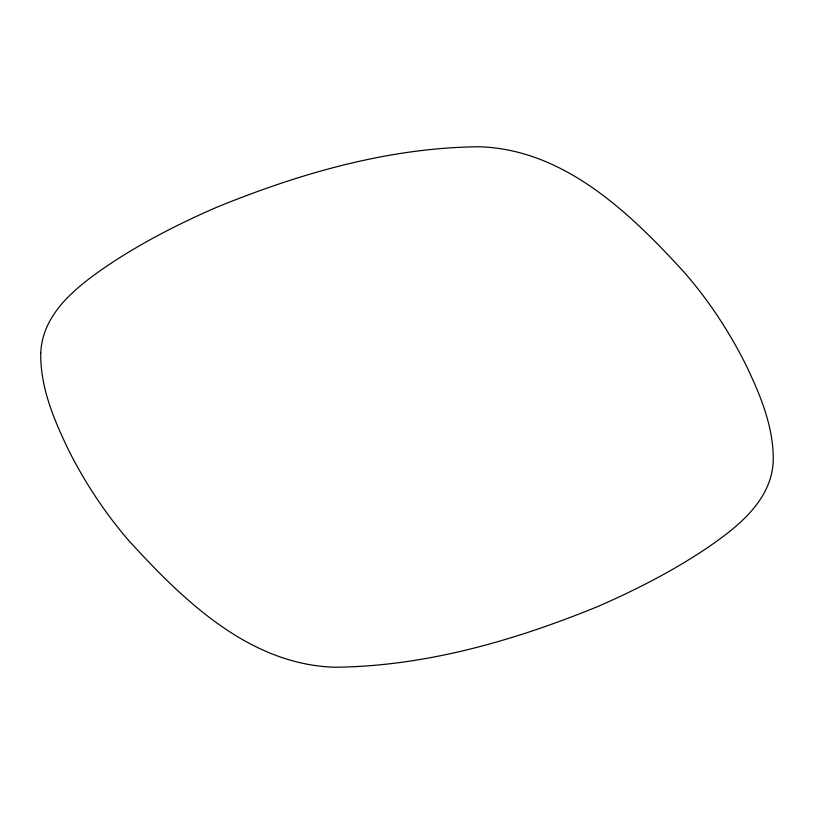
<?xml version="1.0" encoding="UTF-8"?>
<svg xmlns="http://www.w3.org/2000/svg" width="814" height="814" viewBox="0 0 814 814"><rect width="100%" height="100%" fill="white"/><g stroke="black" fill="none" stroke-linecap="round" stroke-linejoin="round"><path stroke-width="1.22" d="M40.771 352.676C40.059 387.098 53.978 419.78 68.651 450.234C84.951 482.651 105.098 513.135 128.805 540.628C183.14 600.121 249.094 664.55 334.696 667.236C425.325 666.412 514.285 640.618 597.669 606.583C636.11 589.804 673.677 570.634 708.424 547.039C738.003 526.699 771.458 500.345 773.229 461.324C773.941 426.902 760.022 394.22 745.349 363.766C729.049 331.349 708.902 300.865 685.195 273.372C630.86 213.879 564.906 149.45 479.304 146.764C388.675 147.588 299.715 173.382 216.331 207.417C177.89 224.196 140.323 243.366 105.576 266.961C75.997 287.301 42.542 313.655 40.771 352.676"/></g></svg>
